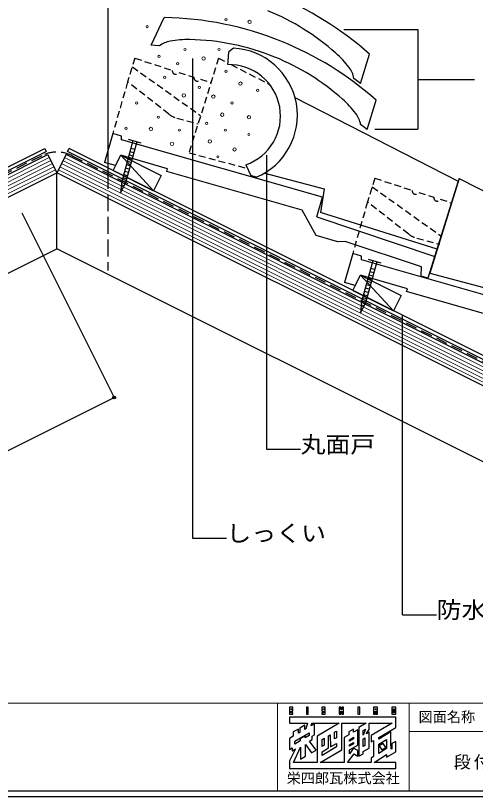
# Model space of a CAD drawing. Units: millimetres, scale not verified. Extents: x -1898 to 2142, y -2692 to 1538.
# Drawn here: x -911 to -505, y -1252 to -562 of the extents above; entities that cross this region are included whole.
import ezdxf
from ezdxf.enums import TextEntityAlignment as Align

# ---------------------------------------------------------------- set-up
doc = ezdxf.new("R2010")
doc.units = ezdxf.units.MM
doc.header["$LTSCALE"] = 5
doc.header["$PDMODE"] = 32
doc.header["$PDSIZE"] = 2.5
for name, pattern in [('DASHED1', [1.8, 1.2, -0.6]), ('DASHED2', [3, 2, -1]), ('DASHED3', [4, 3, -1])]:
    doc.linetypes.add(name, pattern=pattern)
doc.layers.add('0-A', color=2, linetype='Continuous', lineweight=25)
doc.styles.add('ＭＳ ゴシック', font='')
doc.styles.get('ＭＳ ゴシック').set_extended_font_data('MS Gothic')

msp = doc.modelspace()

# ---------------------------------------------------------------- linework, layer by layer
at = {"layer": '0-A', "color": 3}
for p, q in [((-829.345, -314.864), (-829.345, -700.187)), ((-1597.5, -1035.885), (-885.078, -679.669)), ((-1596.158, -1038.568), (-883.736, -682.352)), ((-885.078, -679.669), (-883.736, -682.352)), ((-864.954, -682.352), (-863.612, -679.669)), ((-152.532, -1038.568), (-864.954, -682.352)), ((-151.19, -1035.885), (-863.612, -679.669)), ((-1647.608, -1067.647), (-882.395, -685.035)), ((-882.395, -685.035), (-874.345, -701.135)), ((-866.295, -685.035), (-874.345, -701.135)), ((-101.082, -1067.647), (-866.295, -685.035)), ((-1639.558, -1083.747), (-874.345, -701.135)), ((-874.345, -768.217), (-874.345, -701.135)), ((-109.132, -1083.747), (-874.345, -701.135)), ((-1612.725, -1137.412), (-874.345, -768.217)), ((-135.965, -1137.412), (-874.345, -768.217))]:
    msp.add_line(p, q, dxfattribs=at)
at = {"layer": '0-A'}
for p, q in [((-791.145, -588.488), (-779.474, -564.059)), ((-783.897, -589.167), (-791.145, -588.488)), ((-718.365, -591.07), (-722.297, -594.223)), ((-606.146, -622.173), (-598.202, -596.291)), ((-606.146, -622.173), (-611.941, -617.767)), ((-664.01, -634.55), (-519.74, -708.572)), ((-600.146, -662.95), (-592.203, -637.068)), ((-600.146, -662.95), (-605.941, -658.544)), ((-822.662, -694.776), (-817.984, -685.713)), ((-776.649, -697.563), (-817.984, -685.713)), ((-822.662, -694.776), (-832.276, -692.017)), ((-707.478, -694.096), (-703.023, -703.533)), ((-777.339, -699.965), (-776.649, -697.563)), ((-657.6, -734.291), (-777.339, -699.965)), ((-690.749, -701.355), (-638.131, -715.396)), ((-698.249, -705.151), (-703.023, -703.533)), ((-519.74, -708.572), (-546.436, -794.248)), ((-518.906, -706.229), (-307.762, -814.563)), ((-638.131, -715.396), (-641.513, -736.336)), ((-644.694, -740.072), (-639.733, -722.767)), ((-645.258, -756.555), (-657.6, -734.291)), ((-538.402, -768.463), (-641.513, -736.336)), ((-644.694, -740.072), (-540.331, -775.192)), ((-626.033, -762.066), (-645.258, -756.555)), ((-619.713, -761.798), (-626.033, -762.066)), ((-552.289, -784.247), (-619.713, -761.798)), ((-552.571, -792.489), (-552.289, -784.247)), ((-610.684, -800.766), (-606.006, -791.703)), ((-564.67, -803.554), (-606.006, -791.703)), ((-546.436, -794.248), (-552.571, -792.489)), ((-610.684, -800.766), (-620.298, -798.008)), ((-565.361, -805.956), (-564.67, -803.554)), ((-445.622, -840.281), (-565.361, -805.956)), ((-1893.194, -1246.853), (86.806, -1246.853))]:
    msp.add_line(p, q, dxfattribs=at)
at = {"layer": '0-A', "color": 6}
for p, q in [((-620.902, -574.594), (-555.319, -574.594)), ((-555.319, -574.594), (-555.319, -662.762)), ((-754.572, -600.223), (-754.572, -1023.712)), ((-555.319, -618.678), (-505.319, -618.678)), ((-593.37, -662.762), (-555.319, -662.762)), ((-689.052, -685.722), (-689.052, -945.326)), ((-905.268, -736.589), (-823.754, -899.613)), ((-568.849, -1091.391), (-568.849, -827.328)), ((-689.052, -945.326), (-659.052, -945.326)), ((-754.572, -1023.712), (-724.572, -1023.712)), ((-568.849, -1091.391), (-538.849, -1091.391))]:
    msp.add_line(p, q, dxfattribs=at)
at = {"layer": '0-A', "linetype": 'DASHED1'}
for p, q in [((-805.356, -599.932), (-811.887, -620.894)), ((-805.356, -599.932), (-772.376, -610.72)), ((-731.495, -599.925), (-757.595, -683.517)), ((-731.495, -599.925), (-723.215, -604.173)), ((-720.373, -605.631), (-686.405, -623.059)), ((-807.693, -607.583), (-747.338, -650.667)), ((-766.652, -612.529), (-753.3, -616.74)), ((-747.578, -618.549), (-738.23, -621.497)), ((-811.887, -620.894), (-824.971, -666.545)), ((-775.478, -649.348), (-811.788, -620.973)), ((-768.241, -652.933), (-749.575, -657.832)), ((-757.595, -683.517), (-705.968, -697.294)), ((-593.378, -705.922), (-599.908, -726.885)), ((-593.378, -705.922), (-560.397, -716.711)), ((-595.715, -713.574), (-534.225, -757.467)), ((-554.674, -718.52), (-541.322, -722.731)), ((-599.908, -726.885), (-612.993, -772.536)), ((-563.499, -755.338), (-599.81, -726.963)), ((-535.599, -724.539), (-526.062, -727.548)), ((-556.262, -758.924), (-536.067, -764.224))]:
    msp.add_line(p, q, dxfattribs=at)
at = {"layer": '0-A', "color": 7}
for p, q in [((-803.762, -673.832), (-813.673, -709.884)), ((-799.905, -674.892), (-810.993, -671.843)), ((-806.412, -683.473), (-809.787, -682.545)), ((-805.617, -680.581), (-808.992, -679.653)), ((-824.692, -699.129), (-817.984, -685.713)), ((-817.984, -685.713), (-782.207, -703.601)), ((-808.003, -689.259), (-811.377, -688.331)), ((-807.207, -686.366), (-810.582, -685.438)), ((-809.593, -695.044), (-812.968, -694.116)), ((-808.798, -692.151), (-812.173, -691.223)), ((-824.692, -699.129), (-788.915, -717.018)), ((-811.979, -703.722), (-815.354, -702.794)), ((-811.183, -700.83), (-814.558, -699.902)), ((-810.388, -697.937), (-813.763, -697.009)), ((-818.011, -719.062), (-813.673, -709.884)), ((-813.569, -709.508), (-816.944, -708.58)), ((-812.774, -706.615), (-816.149, -705.687)), ((-816.276, -715.391), (-817.626, -715.019)), ((-814.974, -712.637), (-817.337, -711.988)), ((-587.926, -780.883), (-599.015, -777.834)), ((-591.783, -779.822), (-601.695, -815.875)), ((-593.638, -786.571), (-597.013, -785.644)), ((-612.714, -805.12), (-606.006, -791.704)), ((-606.006, -791.704), (-570.228, -809.592)), ((-576.936, -823.008), (-606.005, -791.703)), ((-595.229, -792.357), (-598.604, -791.429)), ((-594.434, -789.464), (-597.808, -788.537)), ((-596.819, -798.142), (-600.194, -797.214)), ((-596.024, -795.25), (-599.399, -794.322)), ((-612.714, -805.12), (-576.936, -823.008)), ((-599.205, -806.82), (-602.58, -805.892)), ((-598.41, -803.928), (-601.785, -803)), ((-597.615, -801.035), (-600.99, -800.107)), ((-600.796, -812.606), (-604.171, -811.678)), ((-600.001, -809.713), (-603.375, -808.786)), ((-570.228, -809.592), (-576.936, -823.008)), ((-606.032, -825.053), (-601.695, -815.875)), ((-602.996, -818.628), (-605.359, -817.979)), ((-601.591, -815.498), (-604.966, -814.57)), ((-604.298, -821.382), (-605.648, -821.011)), ((-592.477, -1175.193), (-593.204, -1175.193)), ((-592.477, -1174.399), (-592.477, -1175.193)), ((-576.205, -1177.971), (-576.998, -1177.971)), ((-576.205, -1174.399), (-576.205, -1177.971)), ((-660.739, -1192.37), (-665.435, -1194.97)), ((-660.739, -1196.072), (-660.739, -1192.37)), ((-655.249, -1192.824), (-655.249, -1189.084)), ((-654.253, -1192.281), (-655.249, -1192.824)), ((-652.934, -1187.298), (-654.253, -1192.281)), ((-622.573, -1210.846), (-622.573, -1187.298)), ((-612.122, -1192.503), (-616.289, -1194.905)), ((-612.122, -1195.206), (-612.122, -1192.503)), ((-601.651, -1192.367), (-603.787, -1197.758)), ((-603.787, -1193.633), (-601.651, -1192.367)), ((-600.929, -1196.536), (-598.43, -1192.788)), ((-598.43, -1192.788), (-598.43, -1187.232)), ((-659.747, -1195.434), (-660.739, -1196.072)), ((-654.852, -1198.437), (-659.35, -1201.095)), ((-651.346, -1198.146), (-654.852, -1200.277)), ((-654.852, -1200.277), (-654.852, -1198.437)), ((-632.826, -1197.484), (-632.693, -1208.001)), ((-628.923, -1201.128), (-628.923, -1195.169)), ((-608.55, -1193.185), (-612.122, -1195.206)), ((-603.787, -1197.758), (-603.787, -1193.633)), ((-598.43, -1195.037), (-600.929, -1196.536)), ((-596.71, -1198.079), (-596.71, -1203.636)), ((-659.35, -1202.924), (-664.179, -1205.764)), ((-664.179, -1205.764), (-664.179, -1203.107)), ((-659.35, -1201.095), (-659.35, -1202.924)), ((-640.036, -1207.681), (-640.036, -1201.652)), ((-638.183, -1206.612), (-640.036, -1207.681)), ((-627.335, -1200.263), (-628.923, -1201.128)), ((-612.386, -1200.99), (-615.826, -1203.096)), ((-615.826, -1203.096), (-615.826, -1201.783)), ((-612.386, -1205.422), (-615.826, -1207.486)), ((-615.826, -1207.486), (-615.826, -1206.216)), ((-603.721, -1207.873), (-603.721, -1201.188)), ((-583.15, -1201.735), (-583.15, -1209.655)), ((-663.65, -1209.985), (-668.809, -1220.569)), ((-666.031, -1211.64), (-663.65, -1209.985)), ((-641.761, -1221.958), (-622.573, -1210.846)), ((-627.335, -1208.134), (-640.036, -1215.647)), ((-640.036, -1212.367), (-634.413, -1208.994)), ((-640.036, -1215.647), (-640.036, -1212.367)), ((-612.35, -1209.341), (-615.826, -1214.129)), ((-615.826, -1214.129), (-615.826, -1210.846)), ((-608.55, -1211.309), (-612.35, -1209.341)), ((-608.55, -1216.468), (-608.55, -1211.309)), ((-602.134, -1207.037), (-603.721, -1207.873)), ((-583.15, -1209.655), (-589.959, -1213.892)), ((-587.317, -1210.714), (-583.811, -1208.729)), ((-659.152, -1219.114), (-654.654, -1216.468)), ((-617.501, -1221.958), (-611.791, -1214.417)), ((-611.791, -1214.417), (-608.616, -1216.468)), ((-620.522, -1221.958), (-641.761, -1221.958)), ((-596.644, -1221.958), (-617.501, -1221.958)), ((-574.948, -1221.958), (-593.948, -1221.958)), ((-1898.193, -1251.853), (91.806, -1251.853))]:
    msp.add_line(p, q, dxfattribs=at)
at = {"layer": '0-A', "color": 6, "linetype": 'DASHED2'}
for p, q in [((-887.762, -686.041), (-1648.279, -1066.306)), ((-860.928, -686.041), (-100.411, -1066.306))]:
    msp.add_line(p, q, dxfattribs=at)
at = {"layer": '0-A', "color": 4, "lineweight": 9}
for p, q in [((-1646.266, -1070.331), (-881.053, -687.718)), ((-102.424, -1070.331), (-867.637, -687.718)), ((-1644.925, -1073.014), (-879.712, -690.402)), ((-1643.583, -1075.697), (-878.37, -693.085)), ((-1642.242, -1078.381), (-877.028, -695.768)), ((-106.448, -1078.381), (-871.662, -695.768)), ((-105.107, -1075.697), (-870.32, -693.085)), ((-103.765, -1073.014), (-868.979, -690.402)), ((-1640.9, -1081.064), (-875.687, -698.451)), ((-107.79, -1081.064), (-873.003, -698.451)), ((-1893.194, -1169.493), (86.806, -1169.493)), ((-679.536, -1246.853), (-679.536, -1169.493)), ((-562.971, -1169.493), (-562.971, -1246.853)), ((-562.971, -1194.502), (86.806, -1194.502))]:
    msp.add_line(p, q, dxfattribs=at)
at = {"layer": '0-A', "color": 3, "linetype": 'DASHED3'}
msp.add_line((-829.345, -700.187), (-829.345, -787.395), dxfattribs=at)
at = {"layer": '0-A'}
for points in [[(-723.347, -605.607), (-723.098, -602.902), (-722.297, -594.223)], [(-817.282, -668.748), (-824.971, -666.545), (-832.276, -692.017)], [(-639.733, -722.767), (-817.148, -671.908), (-817.282, -668.748)], [(-518.906, -706.229), (-544.913, -789.696), (-426.152, -821.387)], [(-605.304, -774.739), (-612.993, -772.536), (-620.298, -798.008)], [(-427.755, -828.758), (-605.17, -777.899), (-605.304, -774.739)]]:
    msp.add_lwpolyline(points, dxfattribs=at)
at = {"layer": '0-A', "color": 7}
for points in [[(-807.136, -672.903), (-817.048, -708.956), (-818.011, -719.062)], [(-782.207, -703.601), (-788.915, -717.018), (-817.984, -685.713)], [(-595.158, -778.894), (-605.069, -814.947), (-606.032, -825.053)], [(-593.204, -1175.193), (-593.204, -1174.399), (-592.477, -1174.399)], [(-576.998, -1177.971), (-576.998, -1174.399), (-576.205, -1174.399)], [(-668.809, -1181.939), (-668.809, -1187.298), (-652.934, -1187.298)], [(-589.897, -1199.733), (-574.948, -1190.936), (-574.948, -1181.939), (-668.809, -1181.939)], [(-655.249, -1189.084), (-659.747, -1191.663), (-659.747, -1195.434)], [(-646.848, -1197.418), (-646.848, -1187.875), (-649.59, -1189.429), (-648.999, -1187.298), (-625.021, -1187.298)], [(-625.021, -1187.298), (-644.467, -1198.675), (-644.467, -1221.958)], [(-622.573, -1187.298), (-601.185, -1187.298), (-607.69, -1191.134)], [(-607.69, -1191.134), (-607.69, -1216.468), (-603.721, -1214.153), (-603.721, -1212.235), (-598.43, -1209.258), (-598.43, -1195.037)], [(-598.43, -1187.232), (-578.067, -1187.232), (-596.71, -1198.079)], [(-665.435, -1194.97), (-665.435, -1198.807), (-668.809, -1200.792), (-668.809, -1210.383)], [(-664.179, -1203.107), (-651.346, -1195.66), (-651.346, -1198.146)], [(-651.081, -1203.041), (-648.767, -1201.652), (-648.767, -1198.609), (-646.848, -1197.418)], [(-634.413, -1208.994), (-634.413, -1198.391), (-632.826, -1197.484)], [(-628.923, -1195.169), (-627.335, -1194.203), (-627.335, -1200.263)], [(-616.289, -1194.905), (-616.289, -1197.616), (-620.522, -1199.998), (-620.522, -1221.958)], [(-615.826, -1210.846), (-608.55, -1206.612), (-608.55, -1193.185)], [(-615.826, -1201.783), (-612.386, -1199.693), (-612.386, -1200.99)], [(-579.247, -1194.839), (-589.897, -1201.335), (-589.897, -1199.733)], [(-583.084, -1217.196), (-574.948, -1212.499), (-574.948, -1203.239), (-578.321, -1205.223), (-578.321, -1209.721), (-578.52, -1209.92), (-579.049, -1210.184), (-579.181, -1204.959), (-579.247, -1194.839)], [(-654.654, -1216.468), (-654.654, -1205.982), (-649.383, -1213.423), (-645.353, -1211.047), (-651.081, -1203.041)], [(-640.036, -1201.652), (-638.183, -1200.511), (-638.183, -1206.612)], [(-632.693, -1208.001), (-632.693, -1208.067), (-627.401, -1205.025), (-627.335, -1205.091), (-627.335, -1208.134)], [(-615.826, -1206.216), (-612.386, -1204.124), (-612.386, -1205.422)], [(-603.721, -1201.188), (-602.134, -1200.222), (-602.134, -1207.037)], [(-596.71, -1203.636), (-594.593, -1202.407), (-594.593, -1216.732)], [(-589.959, -1213.892), (-589.896, -1205.601), (-583.15, -1201.735)], [(-583.811, -1208.729), (-585.913, -1205.069), (-589.579, -1207.187), (-587.317, -1210.714)], [(-668.809, -1210.383), (-666.428, -1209.022), (-666.428, -1211.838), (-666.031, -1211.64)], [(-644.467, -1221.958), (-665.309, -1221.958), (-659.152, -1208.481), (-659.152, -1219.114)], [(-594.593, -1216.732), (-596.644, -1217.989), (-596.644, -1221.958)], [(-593.948, -1221.958), (-583.084, -1214.994), (-583.084, -1217.196)], [(-668.809, -1220.569), (-668.809, -1227.25), (-574.948, -1227.25), (-574.948, -1221.958)]]:
    msp.add_lwpolyline(points, dxfattribs=at)
at = {"layer": '0-A', "color": 6}
msp.add_lwpolyline([(-1244.133, -1109.806), (-1033.944, -1004.709), (-823.754, -899.613)], dxfattribs=at)
at = {"layer": '0-A', "color": 7}
for points in [[(-668.809, -1172.944), (-668.809, -1179.361), (-665.766, -1179.361), (-665.766, -1177.971), (-667.354, -1177.971), (-667.354, -1176.45), (-665.766, -1176.45), (-665.766, -1175.061), (-667.354, -1175.061), (-667.354, -1174.399), (-665.766, -1174.399), (-665.766, -1172.944)], [(-653.926, -1172.944), (-653.926, -1179.361), (-652.405, -1179.361), (-652.405, -1172.944)], [(-640.168, -1172.944), (-640.168, -1176.45), (-638.647, -1176.45), (-638.647, -1177.971), (-640.168, -1177.971), (-640.168, -1179.361), (-637.191, -1179.361), (-637.191, -1175.061), (-638.647, -1175.061), (-638.647, -1174.399), (-637.191, -1174.399), (-637.191, -1172.944)], [(-624.822, -1172.944), (-624.822, -1179.361), (-623.367, -1179.361), (-623.367, -1176.45), (-622.573, -1176.45), (-622.573, -1179.361), (-621.118, -1179.361), (-621.118, -1172.944), (-622.573, -1172.944), (-622.573, -1174.995), (-623.367, -1174.995), (-623.367, -1172.944)], [(-608.285, -1172.944), (-608.285, -1179.361), (-606.764, -1179.361), (-606.764, -1172.944)], [(-594.726, -1172.944), (-594.726, -1179.361), (-593.204, -1179.361), (-593.204, -1176.45), (-592.477, -1176.45), (-592.477, -1179.361), (-591.022, -1179.361), (-591.022, -1176.45), (-591.749, -1175.722), (-591.022, -1174.995), (-591.022, -1172.944)], [(-578.453, -1172.944), (-578.453, -1179.361), (-574.948, -1179.361), (-574.948, -1172.944)]]:
    msp.add_lwpolyline(points, close=True, dxfattribs=at)
at = {"layer": '0-A', "color": 4, "lineweight": 9}
for centre, radius in [((-724.996, -566.005), 1), ((-794.566, -572.031), 1), ((-704.057, -567.955), 1.5), ((-761.15, -592.3), 1), ((-731.022, -592.3), 1), ((-784.158, -598.325), 1), ((-744.694, -600.25), 1.5), ((-767.724, -604.899), 1), ((-724.996, -611.472), 1), ((-779.227, -616.95), 1), ((-748.551, -625.715), 1), ((-712.151, -622.422), 1.5), ((-762.215, -632.87), 1.5), ((-736.111, -633.866), 1.5), ((-697.058, -628.454), 1), ((-803.878, -639.41), 1), ((-719.518, -639.41), 1), ((-784.706, -652.009), 1), ((-728.251, -649.851), 1.5), ((-704.641, -652.104), 1.5), ((-813.191, -661.87), 1), ((-791.248, -662.45), 1.5), ((-741.978, -657.487), 1), ((-766.08, -663.513), 1), ((-725.544, -663.513), 1), ((-704.727, -667.347), 1), ((-772.623, -675.598), 1.5), ((-739.207, -673.406), 1.5), ((-717.296, -680.528), 1.5), ((-732.117, -687.068), 1)]:
    msp.add_circle(centre, radius, dxfattribs=at)
at = {"layer": '0-A'}
for centre, radius, start, end in [((-790.478, -812.803), 289.564, 48.39293, 68.08371), ((-766.541, -751.403), 208.663, 48.36996, 67.84421), ((-784.478, -853.579), 289.564, 68.08362, 89.00975), ((-770.289, -606.971), 22.408, 100.01164, 127.39165), ((-758.538, -673.533), 90, 89.03273, 100.01166), ((-760.541, -792.179), 208.663, 67.84412, 89.03275), ((-784.478, -853.58), 289.564, 48.39293, 68.08371), ((-721.251, -650.393), 59.393, 292.78564, 87.21436), ((-760.541, -792.179), 208.663, 48.36996, 67.84421), ((-687.71, -662.707), 90, 37.39102, 48.36995), ((-722.234, -651.075), 45.481, 288.93192, 91.40262), ((-634.008, -621.662), 22.408, 10.01097, 37.39098), ((-681.711, -703.485), 90, 37.39102, 48.36995), ((-628.008, -662.44), 22.408, 10.01097, 37.39098)]:
    msp.add_arc(centre, radius, start, end, dxfattribs=at)
at = {"layer": '0-A', "linetype": 'DASHED1'}
for centre, radius, start, end in [((-769.345, -611.099), 3.051, 172.88373, 332.09419), ((-750.271, -617.119), 3.05, 172.87453, 332.09943), ((-763.163, -633.589), 20, 231.99127, 255.29388), ((-557.367, -717.09), 3.051, 172.88373, 332.09419), ((-538.292, -723.11), 3.05, 172.87453, 332.09943), ((-551.185, -739.579), 20, 231.99127, 255.29388)]:
    msp.add_arc(centre, radius, start, end, dxfattribs=at)
at = {"layer": '0-A', "color": 6, "linetype": 'DASHED2'}
msp.add_arc((-874.345, -712.874), 30, 63.43457, 116.56543, dxfattribs=at)
at = {"layer": '0-A', "color": 6}
msp.add_point((-823.754, -899.613), dxfattribs=at)

# ---------------------------------------------------------------- texts
at = {"layer": '0-A', "color": 3, "style": 'ＭＳ ゴシック', "width": 1.1}
for s, p in [('丸面戸', (-659.052, -952.826)), ('しっくい', (-724.572, -1031.212)), ('防水：ゴムアスルーフィング', (-538.849, -1098.891))]:
    msp.add_text(s, height=14.66, dxfattribs=at).set_placement(p, align=Align.BOTTOM_LEFT)
at = {"layer": '0-A', "color": 3, "style": 'ＭＳ ゴシック'}
msp.add_text('図面名称', height=9.164, dxfattribs=at).set_placement((-554.775, -1188.984), align=Align.BOTTOM_LEFT)
at = {"layer": '0-A', "color": 7, "style": 'ＭＳ ゴシック'}
msp.add_text('栄四郎瓦株式会社', height=9.164, dxfattribs=at).set_placement((-671.322, -1243.099), align=Align.BOTTOM_LEFT)
at = {"layer": '0-A', "color": 7, "insert": (-523.638, -1228.434), "char_height": 11, "attachment_point": 7, "style": 'ＭＳ ゴシック'}
msp.add_mtext('\\T1.17;段付飛鳥野\u3000大棟詳細図（1）', dxfattribs=at)

doc.saveas('drawing.dxf')
